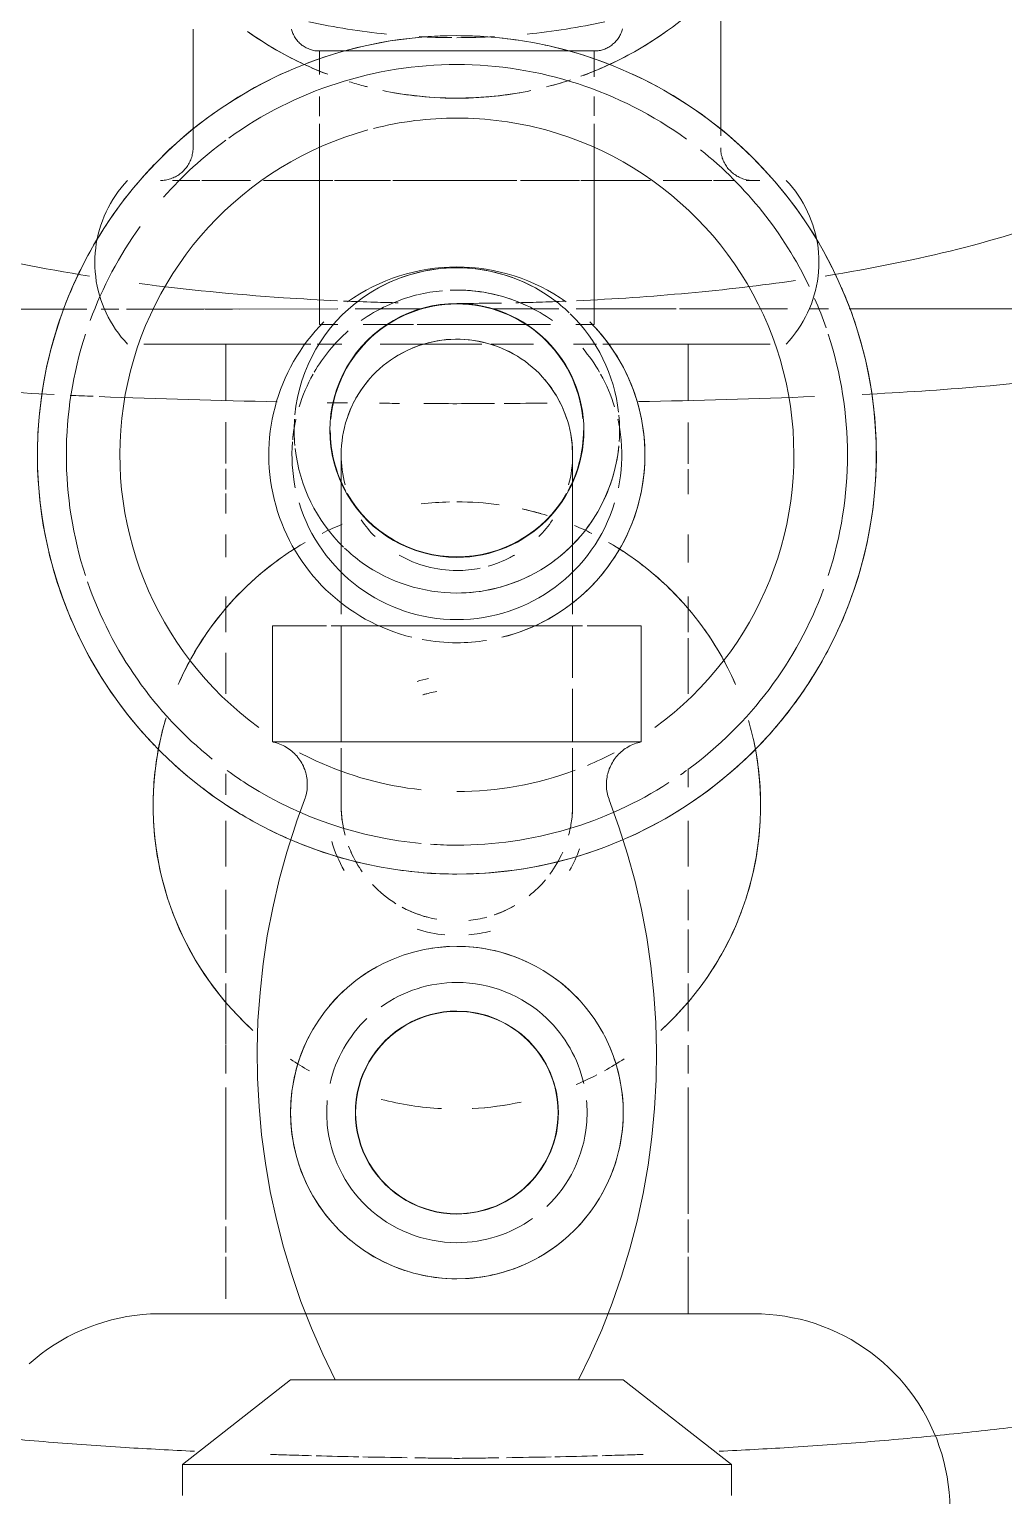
# Model space of a CAD drawing. Header units: millimetres. Extents: x -4000 to 187956, y -58990 to 162485.
# Drawn here: x 2743.2 to 2810.6, y 73999.6 to 74101 of the extents above; entities that cross this region are included whole.
import ezdxf

# ---------------------------------------------------------------- set-up
doc = ezdxf.new("R2010")
doc.units = ezdxf.units.MM
doc.layers.add('P-SANR-FIXT', color=6, linetype='Continuous', lineweight=9)

# ---------------------------------------------------------------- blocks, each defined once
blk = doc.blocks.new('C307 - C307-V884-FFS - TANG 1')
at = {"layer": 'P-SANR-FIXT', "color": 250}
for p, q in [((-18.98, -1), (-18.98, -3.15)), ((18.98, -3.15), (18.98, -1)), ((-18.98, -3.15), (-11.5, -9)), ((-18.98, -3.15), (0, -3.15)), ((0, -3.15), (18.98, -3.15)), ((11.5, -9), (18.98, -3.15)), ((-11.5, -9), (0, -9)), ((0, -9), (11.5, -9)), ((-9.5, -99.14), (-9.5, -100.94)), ((9.5, -100.94), (9.5, -99.31)), ((-2.09, -100.94), (-9.5, -100.94)), ((9.5, -100.94), (6.82, -100.94))]:
    blk.add_line(p, q, dxfattribs=at)
at = {"layer": 'P-SANR-FIXT', "color": 252}
for p, q in [((-18.98, -3.15), (-17.53, -3.15)), ((-15.78, -3.15), (-13.42, -3.15)), ((13.42, -3.15), (18.98, -3.15)), ((-9.96, -9), (-8.13, -9)), ((-7.28, -9), (-5.96, -9)), ((-5.52, -9), (-2.95, -9)), ((-2.19, -9), (0, -9)), ((0, -9), (2.19, -9)), ((2.95, -9), (5.52, -9)), ((5.96, -9), (7.28, -9)), ((8.13, -9), (9.96, -9)), ((-10.53, -49.13), (-11.2, -47.27)), ((11.06, -47.69), (10.53, -49.13)), ((10.46, -49.35), (10.43, -49.47)), ((8, -50.96), (8, -50.6)), ((-12.74, -53.14), (-12.74, -61.17)), ((-12.74, -53.14), (0, -53.14)), ((0, -53.14), (12.74, -53.14)), ((12.74, -61.17), (12.74, -53.14)), ((-12.74, -61.17), (-9.01, -61.17)), ((-8.68, -61.17), (0, -61.17)), ((0, -61.17), (8.68, -61.17)), ((9.01, -61.17), (12.74, -61.17)), ((-8, -61.99), (-8, -63.52)), ((8, -63.52), (8, -61.99)), ((-9.5, -82.01), (-9.5, -95.91)), ((-8.23, -82.01), (-9.5, -82.01)), ((9.5, -82.01), (8.23, -82.01)), ((9.5, -95.91), (9.5, -82.01)), ((-42.56, -83.09), (-27.13, -83.09)), ((25.59, -83.09), (42.56, -83.09)), ((-9.5, -96.45), (-9.5, -97.78)), ((9.5, -97.78), (9.5, -96.44)), ((-2.09, -100.94), (-8.23, -100.94)), ((0, -100.94), (-2.09, -100.94)), ((6.82, -100.94), (0, -100.94)), ((8.23, -100.94), (6.82, -100.94))]:
    blk.add_line(p, q, dxfattribs=at)
at = {"layer": 'P-SANR-FIXT', "color": 253}
for p, q in [((-13.42, -3.15), (-4.7, -3.15)), ((-3.7, -3.15), (0, -3.15)), ((0, -3.15), (13.42, -3.15)), ((-7.97, -9), (-6.26, -9)), ((-7.28, -9), (-5.96, -9)), ((-5.75, -9), (-2.98, -9)), ((-5.52, -9), (-2.95, -9)), ((-2.2, -9), (0, -9)), ((-2.19, -9), (0, -9)), ((0, -9), (2.19, -9)), ((0, -9), (2.2, -9)), ((2.95, -9), (5.52, -9)), ((2.98, -9), (5.75, -9)), ((5.96, -9), (7.28, -9)), ((6.26, -9), (7.97, -9)), ((-15.98, -13.58), (-15.98, -17.53)), ((-13.15, -13.58), (-15.98, -13.58)), ((-9.53, -13.58), (-11.3, -13.58)), ((11.3, -13.58), (9.73, -13.58)), ((15.98, -13.58), (13.15, -13.58)), ((20.65, -13.58), (20.5, -13.58)), ((15.98, -17.53), (15.98, -14.62)), ((-15.98, -17.83), (-15.98, -20.1)), ((15.98, -19.62), (15.98, -17.83)), ((15.98, -29.24), (15.98, -20.1)), ((-15.98, -20.5), (-15.98, -29.24)), ((-15.98, -30.2), (-15.98, -32.17)), ((15.98, -32.17), (15.98, -30.2)), ((15.98, -36.42), (15.98, -32.2)), ((-15.98, -33.13), (-15.98, -36.42)), ((11.16, -47.39), (11.06, -47.69)), ((-8, -48.75), (-8, -48.82)), ((8, -48.82), (8, -48.75)), ((10.43, -49.47), (10.4, -49.59)), ((8, -52.72), (8, -52.24)), ((-9.01, -53.14), (0, -53.14)), ((-8, -53.14), (-8, -56.81)), ((8, -61.17), (8, -53.14)), ((-8, -57.58), (-8, -61.17)), ((-8.68, -61.17), (0, -61.17)), ((0, -61.17), (2.49, -61.17)), ((2.55, -61.17), (8.68, -61.17)), ((-8, -63.52), (-8, -66.89)), ((8, -66.89), (8, -63.52)), ((-8, -67.36), (-8, -66.89)), ((0, -82.01), (-6.47, -82.01)), ((2.75, -82.01), (0, -82.01)), ((6.47, -82.01), (3, -82.01)), ((-90.1, -83.09), (-27.16, -83.09)), ((-25.68, -83.09), (-24.39, -83.09)), ((-22.82, -83.09), (-15.49, -83.09)), ((-15.17, -83.09), (-8.26, -83.09)), ((8.26, -83.09), (22.8, -83.09)), ((23.37, -83.09), (24.57, -83.09)), ((25.6, -83.09), (90.1, -83.09)), ((18.24, -102.44), (18.24, -94.25)), ((-18.24, -95.07), (-18.24, -105.73)), ((0, -100.94), (-2.09, -100.94)), ((6.82, -100.94), (0, -100.94))]:
    blk.add_line(p, q, dxfattribs=at)
at = {"layer": 'P-SANR-FIXT', "color": 254}
for p, q in [((-32.96, -5.42), (-33.17, -4.92)), ((-23.73, -13.2), (-24.26, -13.06)), ((-15.9, -13.58), (-15.98, -13.58)), ((-13.28, -13.58), (-15.67, -13.58)), ((-9.53, -13.58), (-11.3, -13.58)), ((-9.66, -13.58), (-8.93, -13.58)), ((-8.73, -13.58), (-9.47, -13.58)), ((-8.93, -13.58), (-8.19, -13.58)), ((-7.22, -13.58), (-7.98, -13.58)), ((-6.45, -13.58), (-7.22, -13.58)), ((-6.66, -13.58), (-5.88, -13.58)), ((-5.67, -13.58), (-6.45, -13.58)), ((-3.22, -13.58), (-5.9, -13.58)), ((-5.88, -13.58), (-5.09, -13.58)), ((-4.87, -13.58), (-5.67, -13.58)), ((-5.09, -13.58), (-4.29, -13.58)), ((-4.07, -13.58), (-4.87, -13.58)), ((-3.22, -13.58), (-4.63, -13.58)), ((-3.27, -13.58), (-4.07, -13.58)), ((-2.67, -13.58), (-1.86, -13.58)), ((-1.64, -13.58), (-2.45, -13.58)), ((-1.09, -13.58), (-2.43, -13.58)), ((-1.09, -13.58), (-2.43, -13.58)), ((-0.82, -13.58), (-1.64, -13.58)), ((0, -13.58), (-0.82, -13.58)), ((0.22, -13.58), (0, -13.58)), ((0, -13.58), (0.82, -13.58)), ((1.4, -13.58), (0, -13.58)), ((1.4, -13.58), (0, -13.58)), ((1.04, -13.58), (0.22, -13.58)), ((0.82, -13.58), (1.64, -13.58)), ((1.86, -13.58), (1.04, -13.58)), ((3.48, -13.58), (2.67, -13.58)), ((4.29, -13.58), (3.48, -13.58)), ((5.88, -13.58), (5.09, -13.58)), ((6.66, -13.58), (5.88, -13.58)), ((7.43, -13.58), (6.66, -13.58)), ((8.19, -13.58), (7.43, -13.58)), ((7.98, -13.58), (8.73, -13.58)), ((8.93, -13.58), (8.19, -13.58)), ((8.73, -13.58), (9.47, -13.58)), ((9.66, -13.58), (8.93, -13.58)), ((11.3, -13.58), (9.73, -13.58)), ((15.98, -13.58), (13.28, -13.58)), ((21.19, -13.57), (20.65, -13.58)), ((22.81, -13.39), (22.28, -13.47)), ((-15.98, -37.17), (-15.98, -40.17)), ((15.98, -39.83), (15.98, -37.17)), ((15.98, -42.91), (15.98, -40.17)), ((-15.98, -40.8), (-15.98, -42.91)), ((-15.98, -44.52), (-15.98, -47.69)), ((15.98, -47.69), (15.98, -44.52)), ((-8, -48.82), (-8, -48.93)), ((-8, -48.93), (-8, -49.07)), ((-8, -49.07), (-8, -49.24)), ((-8, -49.24), (-8, -49.45)), ((-8, -49.45), (-8, -49.69)), ((8, -49.45), (8, -49.24)), ((8, -49.69), (8, -49.45)), ((15.98, -50.93), (15.98, -49.49)), ((-15.98, -50.01), (-15.98, -51.28)), ((-8, -50.6), (-8, -50.96)), ((8, -52.24), (8, -51.79)), ((0, -53.14), (9.01, -53.14)), ((-15.98, -56.46), (-15.98, -60.33)), ((15.98, -59.31), (15.98, -56.46)), ((-15.98, -60.74), (-15.98, -63.2)), ((15.98, -63.2), (15.98, -60.74)), ((-15.98, -65.55), (-15.98, -67.5)), ((15.98, -67.5), (15.98, -65.93)), ((8, -66.89), (8, -67.63)), ((-8, -68.07), (-8, -67.36)), ((8, -67.63), (8, -68.32)), ((-8, -68.73), (-8, -68.07)), ((-8, -69.35), (-8, -68.73)), ((8, -68.32), (8, -68.97)), ((8, -68.97), (8, -69.57)), ((15.98, -70.32), (15.98, -68.95)), ((-8, -69.93), (-8, -69.35)), ((-8, -70.45), (-8, -69.93)), ((8, -69.57), (8, -70.12)), ((-15.98, -70.28), (-15.98, -72.01)), ((-8, -70.93), (-8, -70.45)), ((-8, -71.36), (-8, -70.93)), ((8, -70.63), (8, -71.09)), ((15.98, -72.04), (15.98, -70.61)), ((8, -71.09), (8, -71.51)), ((8, -71.51), (8, -71.87)), ((8, -71.87), (8, -72.18)), ((-15.98, -72.39), (-15.98, -75.24)), ((-8, -72.77), (-8, -72.59)), ((-8, -72.9), (-8, -72.77)), ((-8, -73.17), (-8, -73)), ((8, -72.18), (8, -72.45)), ((8, -72.45), (8, -72.66)), ((15.98, -75.27), (15.98, -72.41)), ((-7.98, -73.49), (-8, -73.17)), ((-7.96, -73.81), (-7.98, -73.49)), ((-7.92, -74.13), (-7.96, -73.81)), ((7.94, -73.96), (7.9, -74.27)), ((7.97, -73.64), (7.94, -73.96)), ((-7.87, -74.44), (-7.92, -74.13)), ((-7.8, -74.76), (-7.87, -74.44)), ((-7.73, -75.07), (-7.8, -74.76)), ((7.77, -74.9), (7.69, -75.21)), ((7.84, -74.59), (7.77, -74.9)), ((7.9, -74.27), (7.84, -74.59)), ((-7.64, -75.38), (-7.73, -75.07)), ((-15.98, -76.78), (-15.98, -80.66)), ((-7.01, -76.85), (-7.16, -76.56)), ((7.24, -76.41), (7.1, -76.69)), ((15.98, -80.66), (15.98, -76.78)), ((-6.68, -77.39), (-6.86, -77.12)), ((-6.5, -77.66), (-6.68, -77.39)), ((-6.31, -77.91), (-6.5, -77.66)), ((-6.11, -78.16), (-6.31, -77.91)), ((6.22, -78.03), (6.01, -78.28)), ((6.42, -77.78), (6.22, -78.03)), ((-5.68, -78.64), (-5.9, -78.4)), ((-5.45, -78.86), (-5.68, -78.64)), ((-5.21, -79.07), (-5.45, -78.86)), ((-4.96, -79.27), (-5.21, -79.07)), ((5.34, -78.96), (5.1, -79.17)), ((5.57, -78.74), (5.34, -78.96)), ((5.8, -78.51), (5.57, -78.74)), ((6.01, -78.28), (5.8, -78.51)), ((-4.71, -79.47), (-4.96, -79.27)), ((-4.45, -79.65), (-4.71, -79.47)), ((-4.18, -79.82), (-4.45, -79.65)), ((-3.62, -80.14), (-3.9, -79.99)), ((-3.33, -80.27), (-3.62, -80.14)), ((3.77, -80.06), (3.49, -80.2)), ((4.59, -79.55), (4.32, -79.73)), ((5.1, -79.17), (4.85, -79.36)), ((-23.21, -81.17), (-23, -80.92)), ((-18.63, -80.66), (-21.65, -80.66)), ((-10.14, -80.66), (-21.65, -80.66)), ((-16.73, -80.66), (-18.42, -80.66)), ((-15.98, -80.66), (-11.3, -80.66)), ((-11.08, -80.66), (-10.09, -80.66)), ((-3.04, -80.4), (-3.33, -80.27)), ((-2.74, -80.52), (-3.04, -80.4)), ((-2.43, -80.62), (-2.74, -80.52)), ((-2.13, -80.71), (-2.43, -80.62)), ((-1.82, -80.79), (-2.13, -80.71)), ((3.49, -80.2), (3.19, -80.33)), ((10.09, -80.66), (11.07, -80.66)), ((21.65, -80.66), (10.14, -80.66)), ((11.3, -80.66), (15.98, -80.66)), ((18.42, -80.66), (16.73, -80.66)), ((21.65, -80.66), (18.62, -80.66)), ((22.77, -80.66), (22.99, -80.9)), ((22.99, -80.9), (23.2, -81.15)), ((-23.95, -82.25), (-23.78, -81.97)), ((0, -82.01), (-6.47, -82.01)), ((2.75, -82.01), (0, -82.01)), ((6.47, -82.01), (3, -82.01)), ((23.77, -81.95), (23.94, -82.24)), ((-25.69, -83.09), (-24.41, -83.09)), ((-24.51, -83.44), (-24.39, -83.13)), ((-24.25, -82.83), (-24.11, -82.54)), ((-24.11, -82.54), (-23.95, -82.25)), ((-22.85, -83.09), (-15.4, -83.09)), ((-15.08, -83.09), (-8.24, -83.09)), ((-6.81, -83.09), (-4.25, -83.09)), ((4.25, -83.09), (6.81, -83.09)), ((8.24, -83.09), (15.06, -83.09)), ((15.51, -83.09), (17.4, -83.09)), ((17.5, -83.09), (22.83, -83.09)), ((23.39, -83.09), (24.59, -83.09)), ((-24.71, -84.06), (-24.62, -83.75)), ((-24.62, -83.75), (-24.51, -83.44)), ((-24.97, -85.35), (-24.93, -85.02)), ((24.93, -85), (24.97, -85.33)), ((-25.03, -86.33), (-25.03, -86)), ((-25.03, -86.66), (-25.03, -86.33)), ((-25.01, -86.98), (-25.03, -86.66)), ((-20.01, -91.98), (-20.95, -91.98)), ((-20.01, -91.98), (-20.95, -91.98)), ((-20.48, -91.98), (-20.5, -91.98)), ((-20.39, -91.98), (-20.48, -91.98)), ((-20.3, -91.99), (-20.39, -91.98)), ((-20.21, -92), (-20.3, -91.99)), ((-17.75, -91.98), (-19.17, -91.98)), ((-14.26, -91.98), (-17.63, -91.98)), ((-14.26, -91.98), (-17.63, -91.98)), ((-8.58, -91.98), (-13.38, -91.98)), ((-8.58, -91.98), (-13.38, -91.98)), ((-4.41, -91.98), (-8.47, -91.98)), ((0, -91.98), (-4.14, -91.98)), ((4.42, -91.98), (0, -91.98)), ((8.47, -91.98), (4.6, -91.98)), ((13.38, -91.98), (8.58, -91.98)), ((13.38, -91.98), (8.58, -91.98)), ((17.63, -91.98), (14.26, -91.98)), ((17.63, -91.98), (14.26, -91.98)), ((19.65, -91.98), (17.76, -91.98)), ((19.65, -91.98), (18.42, -91.98)), ((19.38, -92.28), (19.3, -92.33)), ((19.46, -92.24), (19.38, -92.28)), ((19.54, -92.2), (19.46, -92.24)), ((18.51, -93.18), (18.47, -93.26)), ((18.55, -93.1), (18.51, -93.18)), ((18.7, -92.87), (18.65, -92.95)), ((18.76, -92.8), (18.7, -92.87)), ((18.94, -92.6), (18.88, -92.67)), ((19.01, -92.54), (18.94, -92.6)), ((19.08, -92.48), (19.01, -92.54)), ((19.15, -92.43), (19.08, -92.48)), ((19.23, -92.38), (19.15, -92.43)), ((19.3, -92.33), (19.23, -92.38)), ((-0.1, -100.94), (0, -100.94)), ((4.72, -100.94), (5.05, -100.94)), ((5.05, -100.94), (5.36, -100.94)), ((5.36, -100.94), (5.67, -100.94)), ((5.76, -100.94), (5.45, -100.94)), ((6.05, -100.94), (5.76, -100.94)), ((6.34, -100.94), (6.05, -100.94))]:
    blk.add_line(p, q, dxfattribs=at)
at = {"layer": 'P-SANR-FIXT', "color": 90}
for p, q in [((-7.98, -13.58), (-8.73, -13.58)), ((-2.45, -13.58), (-3.27, -13.58)), ((2.67, -13.58), (1.86, -13.58)), ((5.09, -13.58), (4.29, -13.58)), ((8, -49.24), (8, -49.07)), ((8, -70.12), (8, -70.63)), ((8, -73), (7.99, -73.32)), ((8, -72.66), (8, -72.82)), ((8, -72.82), (8, -72.93)), ((8, -72.93), (8, -72.99)), ((8, -72.99), (8, -73)), ((7.99, -73.32), (7.97, -73.64)), ((-7.54, -75.68), (-7.64, -75.38)), ((7.69, -75.21), (7.59, -75.52)), ((-6.86, -77.12), (-7.01, -76.85)), ((-5.9, -78.4), (-6.11, -78.16)), ((-3.9, -79.99), (-4.18, -79.82)), ((4.05, -79.9), (3.77, -80.06)), ((4.32, -79.73), (4.05, -79.9)), ((4.85, -79.36), (4.59, -79.55)), ((-15.98, -80.66), (-15.9, -80.66)), ((-15.67, -80.66), (-14.76, -80.66)), ((-13.73, -80.66), (-15.29, -80.66)), ((-13.28, -80.66), (-11.3, -80.66)), ((-11.52, -80.66), (-12.58, -80.66)), ((-10.14, -80.66), (-11.27, -80.66)), ((-11.08, -80.66), (-10.09, -80.66)), ((-8.07, -80.66), (-9.66, -80.66)), ((-9.65, -80.66), (-8.16, -80.66)), ((-5.3, -80.66), (-3.12, -80.66)), ((-5.3, -80.66), (-2.47, -80.66)), ((-3.01, -80.66), (-5.15, -80.66)), ((-2.38, -80.66), (-5.15, -80.66)), ((-1.73, -80.66), (-0.01, -80.66)), ((-1.73, -80.66), (-0.01, -80.66)), ((-0.01, -80.66), (-1.67, -80.66)), ((-0.01, -80.66), (-1.67, -80.66)), ((0, -80.66), (2.55, -80.66)), ((0, -80.66), (5.3, -80.66)), ((2.46, -80.66), (0, -80.66)), ((5.15, -80.66), (0, -80.66)), ((5.15, -80.66), (3.01, -80.66)), ((3.12, -80.66), (5.3, -80.66)), ((9.66, -80.66), (7.96, -80.66)), ((8.06, -80.66), (9.65, -80.66)), ((10.09, -80.66), (11.07, -80.66)), ((11.26, -80.66), (10.14, -80.66)), ((11.3, -80.66), (13.28, -80.66)), ((12.58, -80.66), (11.52, -80.66)), ((16.73, -80.66), (13.73, -80.66)), ((14.76, -80.66), (15.98, -80.66)), ((-24.39, -83.13), (-24.25, -82.83)), ((-7.04, -83.09), (-4.26, -83.09)), ((-4.26, -83.09), (-2.44, -83.09)), ((-4.25, -83.09), (-2.44, -83.09)), ((2.43, -83.09), (4.26, -83.09)), ((2.43, -83.09), (4.25, -83.09)), ((4.26, -83.09), (7.04, -83.09)), ((24.25, -82.82), (24.38, -83.12)), ((24.38, -83.12), (24.5, -83.42)), ((-24.8, -84.38), (-24.71, -84.06)), ((24.5, -83.42), (24.61, -83.73)), ((24.61, -83.73), (24.71, -84.04)), ((24.71, -84.04), (24.79, -84.36)), ((-24.93, -85.02), (-24.87, -84.7)), ((-24.87, -84.7), (-24.8, -84.38)), ((24.79, -84.36), (24.87, -84.68)), ((24.87, -84.68), (24.93, -85)), ((-7.04, -91.98), (-8.47, -91.98)), ((-4.41, -91.98), (-6.05, -91.98)), ((0, -91.98), (-4.14, -91.98)), ((4.42, -91.98), (0, -91.98)), ((6.05, -91.98), (4.6, -91.98)), ((8.47, -91.98), (7.04, -91.98)), ((18.6, -93.02), (18.55, -93.1)), ((18.65, -92.95), (18.6, -93.02)), ((18.82, -92.73), (18.76, -92.8)), ((18.88, -92.67), (18.82, -92.73)), ((5.67, -100.94), (5.97, -100.94)), ((5.97, -100.94), (6.26, -100.94))]:
    blk.add_line(p, q, dxfattribs=at)
at = {"layer": 'P-SANR-FIXT', "color": 254, "flags": 128}
for points in [[(-34.03, -1.23), (-34.07, -0.69), (-34.09, -0.15), (-34.09, 0)], [(-9.47, -13.58), (-10.19, -13.58), (-10.89, -13.58), (-11.58, -13.58), (-12.24, -13.58), (-12.89, -13.58)], [(-8.19, -13.58), (-7.43, -13.58), (-6.66, -13.58)], [(-4.29, -13.58), (-3.48, -13.58), (-2.67, -13.58)], [(-1.86, -13.58), (-1.04, -13.58), (-0.22, -13.58), (0, -13.58)], [(1.64, -13.58), (2.45, -13.58), (3.27, -13.58), (4.07, -13.58), (4.87, -13.58), (5.67, -13.58), (6.45, -13.58), (7.22, -13.58), (7.98, -13.58)], [(13.06, -13.58), (12.42, -13.58), (11.76, -13.58), (11.08, -13.58), (10.38, -13.58), (9.66, -13.58)], [(8, -49.07), (8, -48.93), (8, -48.82)], [(-8, -72.59), (-8, -72.36), (-8, -72.08), (-8, -71.74), (-8, -71.36)], [(-8, -73), (-8, -72.97), (-8, -72.9)], [(-7.16, -76.56), (-7.3, -76.27), (-7.42, -75.98), (-7.54, -75.68)], [(7.59, -75.52), (7.49, -75.82), (7.37, -76.12), (7.24, -76.41)], [(7.1, -76.69), (6.94, -76.98), (6.78, -77.25)], [(6.78, -77.25), (6.6, -77.52), (6.42, -77.78)], [(-23, -80.92), (-22.78, -80.67), (-22.77, -80.66)], [(3.19, -80.33), (2.9, -80.46), (2.6, -80.57), (2.29, -80.66), (1.99, -80.75), (1.67, -80.82), (1.36, -80.88), (1.04, -80.93), (0.73, -80.97), (0.41, -80.99), (0.09, -81), (-0.23, -81), (-0.55, -80.98), (-0.87, -80.95), (-1.19, -80.91), (-1.5, -80.86), (-1.82, -80.79)], [(-23.78, -81.97), (-23.6, -81.69), (-23.41, -81.43), (-23.21, -81.17)], [(23.2, -81.15), (23.4, -81.41), (23.59, -81.68), (23.77, -81.95)], [(23.94, -82.24), (24.1, -82.52), (24.25, -82.82)], [(-25.03, -86), (-25.01, -85.67), (-24.97, -85.35)], [(24.97, -85.33), (25.01, -85.66), (25.03, -85.98), (25.03, -86.31), (25.03, -86.64), (25.01, -86.97)], [(-20.03, -92.03), (-20.12, -92.01), (-20.21, -92)], [(-19.85, -92.08), (-19.94, -92.05), (-20.03, -92.03)], [(-19.44, -92.25), (-19.52, -92.21), (-19.6, -92.17), (-19.68, -92.14), (-19.77, -92.1), (-19.85, -92.08)], [(-18.93, -92.62), (-18.99, -92.56), (-19.06, -92.5), (-19.13, -92.44), (-19.21, -92.39), (-19.28, -92.34), (-19.36, -92.29), (-19.44, -92.25)], [(20.14, -92.01), (20.05, -92.03), (19.97, -92.05), (19.88, -92.07), (19.79, -92.1), (19.71, -92.13), (19.62, -92.16), (19.54, -92.2)], [(20.5, -91.98), (20.41, -91.98), (20.32, -91.99), (20.23, -92), (20.14, -92.01)], [(-18.74, -92.82), (-18.8, -92.75), (-18.86, -92.69), (-18.93, -92.62)], [(-18.64, -92.97), (-18.69, -92.89), (-18.74, -92.82)], [(-18.54, -93.12), (-18.59, -93.04), (-18.64, -92.97)], [(-18.28, -93.8), (-18.3, -93.71), (-18.33, -93.62), (-18.35, -93.53), (-18.38, -93.45), (-18.42, -93.36), (-18.46, -93.28), (-18.5, -93.2), (-18.54, -93.12)], [(18.47, -93.26), (18.43, -93.34), (18.39, -93.42), (18.36, -93.51)], [(0, -100.94), (0.38, -100.94), (0.76, -100.94), (1.14, -100.94), (1.51, -100.94), (1.89, -100.94), (2.26, -100.94)], [(2.26, -100.94), (2.63, -100.94), (2.99, -100.94), (3.35, -100.94), (3.7, -100.94), (4.05, -100.94), (4.39, -100.94), (4.72, -100.94)], [(5.45, -100.94), (5.13, -100.94), (4.81, -100.94)]]:
    blk.add_lwpolyline(points, dxfattribs=at)
at = {"layer": 'P-SANR-FIXT', "color": 253, "flags": 128}
for points in [[(-33.17, -4.92), (-33.35, -4.41), (-33.52, -3.9), (-33.66, -3.37), (-33.79, -2.84), (-33.89, -2.31), (-33.97, -1.77), (-34.03, -1.23)], [(-24.26, -13.06), (-24.78, -12.9), (-25.29, -12.71), (-25.79, -12.51), (-26.29, -12.29), (-26.78, -12.05), (-27.25, -11.79), (-27.72, -11.51), (-28.17, -11.21), (-28.62, -10.9), (-29.05, -10.56), (-29.46, -10.21), (-29.86, -9.85), (-30.25, -9.46), (-30.62, -9.07), (-30.97, -8.66), (-31.31, -8.23), (-31.63, -7.79), (-31.94, -7.34), (-32.22, -6.88), (-32.49, -6.4), (-32.73, -5.92), (-32.96, -5.42)], [(29.57, -10.12), (29.16, -10.47), (28.73, -10.81), (28.3, -11.13), (27.84, -11.43), (27.38, -11.72), (26.91, -11.98), (26.42, -12.23), (25.93, -12.45), (25.43, -12.66), (24.92, -12.85), (24.4, -13.01), (23.88, -13.16), (23.35, -13.28), (22.81, -13.39)], [(-20.5, -13.58), (-21.05, -13.57), (-21.59, -13.54), (-22.13, -13.49), (-22.67, -13.41), (-23.2, -13.31), (-23.73, -13.2)], [(-20.5, -13.58), (-20.49, -13.58), (-20.44, -13.58), (-20.36, -13.58), (-20.24, -13.58), (-20.1, -13.58), (-19.92, -13.58), (-19.71, -13.58), (-19.46, -13.58), (-19.19, -13.58), (-18.89, -13.58), (-18.55, -13.58), (-18.19, -13.58), (-17.79, -13.58), (-17.37, -13.58), (-16.92, -13.58), (-16.45, -13.58), (-15.94, -13.58), (-15.41, -13.58), (-14.86, -13.58), (-14.29, -13.58), (-13.69, -13.58), (-13.06, -13.58), (-12.42, -13.58), (-11.76, -13.58), (-11.08, -13.58), (-10.38, -13.58), (-9.66, -13.58)], [(-12.89, -13.58), (-13.52, -13.58), (-14.13, -13.58), (-14.71, -13.58), (-15.27, -13.58), (-15.8, -13.58), (-16.31, -13.58), (-16.8, -13.58), (-17.25, -13.58), (-17.68, -13.58), (-18.08, -13.58), (-18.46, -13.58), (-18.8, -13.58), (-19.11, -13.58), (-19.39, -13.58), (-19.64, -13.58), (-19.86, -13.58), (-20.05, -13.58), (-20.21, -13.58), (-20.33, -13.58), (-20.42, -13.58), (-20.48, -13.58), (-20.5, -13.58)], [(9.47, -13.58), (10.19, -13.58), (10.89, -13.58), (11.58, -13.58), (12.24, -13.58), (12.89, -13.58), (13.52, -13.58), (14.13, -13.58), (14.71, -13.58), (15.27, -13.58), (15.8, -13.58), (16.31, -13.58), (16.8, -13.58), (17.25, -13.58), (17.68, -13.58), (18.08, -13.58), (18.46, -13.58), (18.8, -13.58), (19.11, -13.58), (19.39, -13.58), (19.64, -13.58), (19.86, -13.58), (20.05, -13.58), (20.21, -13.58), (20.33, -13.58), (20.42, -13.58), (20.48, -13.58), (20.5, -13.58)], [(20.5, -13.58), (20.49, -13.58), (20.44, -13.58), (20.36, -13.58), (20.24, -13.58), (20.1, -13.58), (19.92, -13.58), (19.71, -13.58), (19.46, -13.58), (19.19, -13.58), (18.89, -13.58), (18.55, -13.58), (18.19, -13.58), (17.79, -13.58), (17.37, -13.58), (16.92, -13.58), (16.45, -13.58), (15.94, -13.58), (15.41, -13.58), (14.86, -13.58), (14.29, -13.58), (13.69, -13.58), (13.06, -13.58)], [(22.28, -13.47), (21.74, -13.53), (21.19, -13.57)], [(-10.37, -49.75), (-10.39, -49.64), (-10.41, -49.52), (-10.44, -49.4)], [(-8, -49.69), (-8, -49.96), (-8, -50.26), (-8, -50.6)], [(8, -50.6), (8, -50.26), (8, -49.96), (8, -49.69)], [(-10.36, -50.59), (-10.35, -50.47), (-10.34, -50.35), (-10.34, -50.23)], [(10.34, -50.3), (10.34, -50.42), (10.36, -50.54)], [(-8, -50.96), (-8, -51.36), (-8, -51.78), (-8, -52.24), (-8, -52.72), (-8, -52.72)], [(8, -51.79), (8, -51.36), (8, -50.96)], [(-22.77, -91.98), (-22.99, -91.74), (-23.2, -91.49), (-23.4, -91.23), (-23.59, -90.96), (-23.77, -90.69), (-23.94, -90.41), (-24.1, -90.12), (-24.25, -89.82), (-24.38, -89.52), (-24.5, -89.22), (-24.61, -88.91), (-24.71, -88.6), (-24.79, -88.28), (-24.87, -87.96), (-24.93, -87.64), (-24.97, -87.31), (-25.01, -86.98)], [(25.01, -86.97), (24.97, -87.3), (24.93, -87.62), (24.87, -87.94), (24.8, -88.26), (24.71, -88.58), (24.62, -88.89), (24.51, -89.2), (24.39, -89.51), (24.25, -89.81), (24.11, -90.1), (23.95, -90.39), (23.78, -90.67), (23.6, -90.95), (23.41, -91.22), (23.21, -91.48), (23, -91.73), (22.78, -91.97), (22.77, -91.98)], [(-18.24, -94.25), (-18.24, -94.15), (-18.25, -94.06), (-18.26, -93.97), (-18.27, -93.88), (-18.28, -93.8)], [(18.36, -93.51), (18.33, -93.6), (18.31, -93.68), (18.29, -93.77), (18.27, -93.86), (18.26, -93.95), (18.25, -94.04), (18.24, -94.13), (18.24, -94.22), (18.24, -94.25)], [(-3.79, -100.94), (-3.44, -100.94), (-3.09, -100.94), (-2.72, -100.94), (-2.36, -100.94), (-1.99, -100.94), (-1.61, -100.94), (-1.24, -100.94), (-0.86, -100.94), (-0.48, -100.94), (-0.1, -100.94)], [(4.81, -100.94), (4.48, -100.94), (4.14, -100.94), (3.79, -100.94), (3.44, -100.94), (3.09, -100.94), (2.72, -100.94), (2.36, -100.94), (1.99, -100.94), (1.61, -100.94), (1.24, -100.94), (0.86, -100.94), (0.48, -100.94), (0.1, -100.94), (0, -100.94)], [(6.26, -100.94), (6.54, -100.94), (6.81, -100.94)]]:
    blk.add_lwpolyline(points, dxfattribs=at)
at = {"layer": 'P-SANR-FIXT', "color": 250, "flags": 128}
for points in [[(-11.2, -47.27), (-11.8, -45.38), (-12.32, -43.48), (-12.76, -41.55), (-13.13, -39.61), (-13.41, -37.65), (-13.62, -35.69), (-13.75, -33.71), (-13.8, -31.74), (-13.78, -29.76), (-13.67, -27.79), (-13.48, -25.82), (-13.22, -23.86), (-12.88, -21.91), (-12.46, -19.98), (-11.96, -18.07), (-11.38, -16.18), (-10.74, -14.31), (-10.01, -12.47), (-9.22, -10.66), (-8.41, -9)], [(8.41, -9), (9.27, -10.78), (10.06, -12.59), (10.78, -14.43), (11.42, -16.3), (11.99, -18.19), (12.48, -20.11), (12.9, -22.04), (13.24, -23.99), (13.5, -25.95), (13.68, -27.92), (13.78, -29.89), (13.8, -31.87), (13.75, -33.84), (13.61, -35.81), (13.4, -37.78), (13.11, -39.73), (12.73, -41.67), (12.29, -43.6), (11.76, -45.51), (11.16, -47.39)], [(0, -44), (-1.16, -44.02), (-2.32, -44.09), (-3.47, -44.21), (-4.62, -44.37), (-5.76, -44.58), (-6.89, -44.83), (-8.01, -45.13), (-9.12, -45.47), (-10.22, -45.86), (-11.29, -46.29), (-12.35, -46.76), (-13.39, -47.28), (-14.41, -47.83), (-15.4, -48.43)], [(0, -102), (1.16, -101.98), (2.32, -101.91), (3.47, -101.79), (4.62, -101.63), (5.76, -101.42), (6.89, -101.17), (8.01, -100.87), (9.12, -100.53), (10.22, -100.14), (11.29, -99.71), (12.35, -99.24), (13.39, -98.72), (14.41, -98.17), (15.4, -97.57), (16.37, -96.93), (17.32, -96.26), (18.23, -95.55), (19.12, -94.8), (19.98, -94.02), (20.8, -93.2), (21.59, -92.36), (22.35, -91.48), (23.07, -90.57), (23.76, -89.63), (24.4, -88.67), (25.01, -87.68), (25.58, -86.67), (26.1, -85.63), (26.59, -84.58), (27.03, -83.51), (27.43, -82.42), (27.78, -81.31), (28.09, -80.2), (28.36, -79.07), (28.58, -77.93), (28.75, -76.78), (28.88, -75.63), (28.96, -74.47), (29, -73.31), (28.99, -72.15), (28.93, -70.99), (28.83, -69.84), (28.68, -68.69), (28.48, -67.55), (28.24, -66.41), (27.96, -65.29), (27.62, -64.18), (27.25, -63.08), (26.83, -62), (26.37, -60.93), (25.87, -59.89), (25.32, -58.86), (24.74, -57.86), (24.11, -56.88), (23.45, -55.93), (22.75, -55.01), (22.01, -54.11), (21.23, -53.25), (20.43, -52.42), (19.59, -51.62), (18.72, -50.85), (17.82, -50.12), (16.89, -49.42), (15.93, -48.77), (14.95, -48.15), (13.94, -47.57), (12.92, -47.04), (11.87, -46.54), (10.8, -46.09), (9.71, -45.68), (8.61, -45.31), (7.5, -44.99), (6.37, -44.71), (5.24, -44.48), (4.09, -44.29), (2.94, -44.15), (1.79, -44.05), (0.63, -44.01), (0, -44)], [(-15.4, -48.43), (-16.37, -49.07), (-17.32, -49.74), (-18.23, -50.45), (-19.12, -51.2), (-19.98, -51.98), (-20.8, -52.8), (-21.59, -53.64), (-22.35, -54.52), (-23.07, -55.43), (-23.76, -56.37), (-24.4, -57.33), (-25.01, -58.32), (-25.58, -59.33), (-26.1, -60.37), (-26.59, -61.42), (-27.03, -62.49), (-27.43, -63.58), (-27.78, -64.69), (-28.09, -65.8), (-28.36, -66.93), (-28.58, -68.07), (-28.75, -69.22), (-28.88, -70.37), (-28.96, -71.53), (-29, -72.69), (-28.99, -73.85), (-28.93, -75.01), (-28.83, -76.16), (-28.68, -77.31), (-28.48, -78.45), (-28.24, -79.59), (-27.96, -80.71), (-27.62, -81.82), (-27.25, -82.92), (-26.83, -84), (-26.37, -85.07), (-25.87, -86.11), (-25.32, -87.14), (-24.74, -88.14), (-24.11, -89.12), (-23.45, -90.07), (-22.75, -90.99), (-22.01, -91.89), (-21.23, -92.75), (-20.43, -93.58), (-19.59, -94.38), (-18.72, -95.15), (-17.82, -95.88), (-16.89, -96.58), (-15.93, -97.23), (-14.95, -97.85), (-13.94, -98.43), (-12.92, -98.96), (-11.87, -99.46), (-10.8, -99.91), (-9.71, -100.32), (-8.61, -100.69), (-7.5, -101.01), (-6.37, -101.29), (-5.24, -101.52), (-4.09, -101.71), (-2.94, -101.85), (-1.79, -101.95), (-0.63, -101.99), (0, -102)], [(-11.44, -102.46), (-11.42, -102.38), (-11.4, -102.31), (-11.37, -102.23), (-11.34, -102.16), (-11.31, -102.09), (-11.27, -102.01), (-11.24, -101.94), (-11.19, -101.87), (-11.15, -101.81), (-11.1, -101.74), (-11.06, -101.68), (-11, -101.62), (-10.95, -101.56), (-10.89, -101.5), (-10.83, -101.45), (-10.77, -101.4), (-10.71, -101.35), (-10.65, -101.3), (-10.58, -101.25), (-10.51, -101.21), (-10.44, -101.17), (-10.37, -101.14), (-10.3, -101.1), (-10.22, -101.07), (-10.15, -101.05), (-10.07, -101.02), (-10, -101), (-9.92, -100.98), (-9.84, -100.97), (-9.76, -100.95), (-9.68, -100.95), (-9.6, -100.94), (-9.52, -100.94), (-9.5, -100.94)], [(-9.5, -100.94), (-9.49, -100.94), (-9.47, -100.94), (-9.43, -100.94), (-9.38, -100.94), (-9.31, -100.94), (-9.23, -100.94), (-9.13, -100.94), (-9.02, -100.94), (-8.89, -100.94), (-8.75, -100.94), (-8.6, -100.94), (-8.43, -100.94), (-8.24, -100.94), (-8.05, -100.94), (-7.84, -100.94), (-7.62, -100.94), (-7.39, -100.94)], [(-4.05, -100.94), (-4.39, -100.94), (-4.72, -100.94), (-5.05, -100.94), (-5.36, -100.94), (-5.67, -100.94), (-5.97, -100.94), (-6.26, -100.94), (-6.54, -100.94), (-6.81, -100.94), (-7.07, -100.94), (-7.32, -100.94), (-7.56, -100.94), (-7.78, -100.94), (-7.99, -100.94), (-8.19, -100.94), (-8.38, -100.94), (-8.55, -100.94), (-8.71, -100.94), (-8.85, -100.94), (-8.98, -100.94), (-9.1, -100.94), (-9.2, -100.94), (-9.29, -100.94), (-9.36, -100.94), (-9.42, -100.94), (-9.46, -100.94), (-9.49, -100.94), (-9.5, -100.94)], [(9.5, -100.94), (9.49, -100.94), (9.47, -100.94), (9.43, -100.94), (9.38, -100.94), (9.31, -100.94), (9.23, -100.94), (9.13, -100.94), (9.02, -100.94), (8.89, -100.94), (8.75, -100.94), (8.6, -100.94), (8.43, -100.94), (8.24, -100.94), (8.05, -100.94), (7.84, -100.94), (7.62, -100.94), (7.39, -100.94), (7.14, -100.94), (6.89, -100.94)], [(7.32, -100.94), (7.56, -100.94), (7.78, -100.94), (7.99, -100.94), (8.19, -100.94), (8.38, -100.94), (8.55, -100.94), (8.71, -100.94), (8.85, -100.94), (8.98, -100.94), (9.1, -100.94), (9.2, -100.94), (9.29, -100.94), (9.36, -100.94), (9.42, -100.94), (9.46, -100.94), (9.49, -100.94), (9.5, -100.94)], [(9.5, -100.94), (9.58, -100.94), (9.66, -100.94), (9.74, -100.95), (9.82, -100.96), (9.9, -100.98), (9.98, -100.99), (10.05, -101.02), (10.13, -101.04), (10.2, -101.07), (10.28, -101.1), (10.35, -101.13), (10.42, -101.16), (10.49, -101.2), (10.56, -101.24), (10.63, -101.29), (10.69, -101.33), (10.76, -101.38), (10.82, -101.43), (10.88, -101.49), (10.93, -101.54), (10.99, -101.6), (11.04, -101.66), (11.09, -101.73), (11.14, -101.79), (11.18, -101.86), (11.22, -101.92), (11.26, -101.99), (11.3, -102.07), (11.33, -102.14), (11.36, -102.21), (11.39, -102.29), (11.42, -102.36), (11.44, -102.44)]]:
    blk.add_lwpolyline(points, dxfattribs=at)
at = {"layer": 'P-SANR-FIXT', "color": 252, "flags": 128}
for points in [[(-10.44, -49.4), (-10.48, -49.29), (-10.52, -49.17), (-10.53, -49.13)], [(10.4, -49.59), (10.38, -49.71), (10.36, -49.82), (10.35, -49.94), (10.34, -50.06), (10.34, -50.18), (10.34, -50.3)], [(10.53, -49.13), (10.49, -49.24), (10.46, -49.35)], [(-11.18, -52.29), (-11.1, -52.2), (-11.02, -52.11), (-10.95, -52.02), (-10.88, -51.92), (-10.81, -51.82), (-10.75, -51.72), (-10.69, -51.61), (-10.64, -51.51), (-10.59, -51.4), (-10.54, -51.29), (-10.5, -51.17), (-10.46, -51.06), (-10.43, -50.94), (-10.4, -50.83), (-10.38, -50.71), (-10.36, -50.59)], [(-10.34, -50.23), (-10.34, -50.11), (-10.34, -49.99), (-10.35, -49.87), (-10.37, -49.75)], [(10.36, -50.54), (10.37, -50.66), (10.39, -50.78), (10.42, -50.9), (10.45, -51.01), (10.48, -51.13), (10.52, -51.24), (10.57, -51.35)], [(10.57, -51.35), (10.61, -51.46), (10.67, -51.57), (10.72, -51.68), (10.79, -51.78), (10.85, -51.88), (10.92, -51.98), (10.99, -52.07)], [(-12.74, -53.14), (-12.62, -53.11), (-12.51, -53.08), (-12.39, -53.05), (-12.28, -53.01), (-12.17, -52.96), (-12.06, -52.91), (-11.95, -52.86), (-11.85, -52.8), (-11.74, -52.74), (-11.64, -52.68), (-11.54, -52.61), (-11.45, -52.53), (-11.36, -52.46), (-11.27, -52.37), (-11.18, -52.29)], [(10.99, -52.07), (11.07, -52.17), (11.15, -52.25), (11.23, -52.34), (11.32, -52.42), (11.41, -52.5), (11.5, -52.58), (11.6, -52.65), (11.7, -52.72), (11.8, -52.78)], [(11.8, -52.78), (11.91, -52.84), (12.01, -52.89), (12.12, -52.94), (12.23, -52.99), (12.35, -53.03), (12.46, -53.07), (12.57, -53.1), (12.69, -53.13), (12.74, -53.14)], [(-7.39, -100.94), (-7.14, -100.94), (-6.89, -100.94), (-6.62, -100.94), (-6.34, -100.94), (-6.05, -100.94), (-5.76, -100.94), (-5.45, -100.94), (-5.13, -100.94), (-4.81, -100.94), (-4.48, -100.94), (-4.14, -100.94), (-3.79, -100.94)], [(0, -100.94), (-0.38, -100.94), (-0.76, -100.94), (-1.14, -100.94), (-1.51, -100.94), (-1.89, -100.94), (-2.26, -100.94), (-2.63, -100.94), (-2.99, -100.94), (-3.35, -100.94), (-3.7, -100.94), (-4.05, -100.94)], [(6.89, -100.94), (6.62, -100.94), (6.34, -100.94)], [(6.81, -100.94), (7.07, -100.94), (7.32, -100.94)]]:
    blk.add_lwpolyline(points, dxfattribs=at)
at = {"layer": 'P-SANR-FIXT', "color": 250}
for centre, radius, start, end in [((0, -27.5), 11.5, 90, 270), ((0, -27.5), 11.5, 270, 90), ((0, -27.5), 9, 90, 125.5272), ((0, -27.5), 9, 90, 125.5272), ((0, -27.5), 9, 46.3051, 90), ((0, -27.5), 9, 46.3051, 90), ((0, -27.5), 7.02, 90, 270), ((0, -27.5), 7.02, 270, 90), ((0, -27.5), 9, 174.6435, 185.3565), ((0, -27.5), 9, 174.6435, 185.3565), ((0, -27.5), 9, 354.6435, 5.3565), ((0, -27.5), 9, 354.6435, 5.3565), ((0, -48.75), 21, 132.1711, 192.2617), ((0, -48.75), 21, 347.7346, 47.8301), ((0, -27.5), 9, 226.3051, 270), ((0, -27.5), 9, 226.3051, 270), ((0, -27.5), 9, 270, 305.5272), ((0, -27.5), 9, 270, 305.5272), ((0, -73), 29, 80.7438, 90), ((0, -73), 29, 113.9544, 134.5896), ((0, -73), 29, 47.7883, 56.927), ((0, -73), 27, 54, 57.8953), ((0, -73), 29, 141.9068, 145.6926), ((0, -73), 29, 154.2826, 168.2216), ((0, -74.69), 11.25, 90, 125.5272), ((0, -74.69), 11.25, 54.4728, 90), ((0, -74.69), 11.25, 54.4728, 90), ((0, -74.69), 8.78, 90, 270), ((0, -74.69), 8.78, 270, 90), ((0, -73), 29, 334.2826, 348.2216), ((0, -74.69), 11.25, 234.4728, 270), ((0, -74.69), 11.25, 270, 305.5272), ((0, -73), 29, 321.9068, 325.6926), ((0, -73), 29, 225.879, 245.2702), ((0, -73), 29, 293.5891, 314.5896), ((0, -73), 29, 261.5294, 270)]:
    blk.add_arc(centre, radius, start, end, dxfattribs=at)
at = {"layer": 'P-SANR-FIXT', "color": 253}
for centre, radius, start, end in [((0, -27.5), 11.5, 92.9368, 114.3228), ((0, -27.5), 11.5, 76.1641, 90), ((0, -27.5), 11.5, 55.8822, 72.7285), ((0, -27.5), 11.5, 119.3947, 132.3602), ((0, -27.5), 11.5, 43.3993, 50.9225), ((0, -27.5), 11.5, 137.1748, 149.0167), ((0, -27.5), 11.5, 31.8641, 40.19), ((0, -27.5), 7, 90, 150), ((0, -27.5), 7, 30, 90), ((0, -27.5), 11.5, 150, 187.4689), ((0, -27.5), 11.5, 353.0201, 30), ((0, -48.75), 21, 92.8884, 102.2399), ((0, -48.75), 21, 75.5352, 87.1116), ((0, -27.5), 11.5, 190.1232, 210), ((0, -48.75), 21, 113.1077, 117.4486), ((0, -27.5), 11.5, 330, 349.8762), ((0, -27.5), 7, 210, 270), ((0, -27.5), 7, 270, 330), ((0, -48.75), 21, 132.9654, 140.441), ((0, -48.75), 21, 20.6534, 47.0346), ((0, -27.5), 11.5, 222.3492, 233.5957), ((0, -27.5), 11.5, 312.91, 319.9554), ((0, -48.75), 21, 144, 159.3466), ((0, -27.5), 11.5, 297.7185, 306.3602), ((0, -27.5), 11.5, 243.579, 267.4031), ((0, -27.5), 11.5, 272.5969, 280.6659), ((0, -48.75), 8, 108.7438, 119.4963), ((0, -48.75), 8, 95.865, 105), ((0, -48.75), 8, 61.8494, 71.323), ((0, -48.75), 21, 162, 177.0467), ((0, -48.75), 21, 2.9527, 18), ((0, -48.75), 8, 20.7127, 30), ((0, -48.75), 21, 181.6166, 192.2617), ((0, -73), 23.3, 90, 110.5363), ((0, -48.75), 21, 347.7346, 358.3834), ((0, -73), 23.3, 65.2668, 83.9292), ((0, -73), 27, 124.9419, 126), ((0, -73), 13, 103.8621, 225), ((0, -73), 13, 90, 99.0178), ((0, -73), 13, 79.3481, 90), ((0, -73), 13, 315, 76.1379), ((0, -73), 8, 105.6713, 117.3463), ((0, -73), 8, 60, 90), ((0, -48.75), 21, 243.6405, 247.2076), ((0, -48.75), 21, 292.1759, 296.3595), ((0, -73), 11.4, 168.4708, 185.157), ((0, -73), 11.4, 168.4708, 185.157), ((0, -73), 11.4, 355.4687, 11.5292), ((0, -73), 11.4, 355.4687, 11.5292), ((0, -73), 11.4, 185.2483, 192.5417), ((0, -73), 11.4, 185.2483, 192.5417), ((0, -73), 11.4, 347.4583, 354.7517), ((0, -73), 11.4, 347.4583, 354.7517), ((0, -73), 11.4, 196.8833, 209.3192), ((0, -73), 11.4, 196.8833, 209.3192), ((0, -73), 11.4, 330.6808, 343.1167), ((0, -73), 11.4, 330.6808, 343.1167), ((0, -73), 11.4, 210.0632, 220.2711), ((0, -73), 11.4, 210.0632, 220.2711), ((0, -73), 11.4, 311.202, 329.9368), ((0, -73), 11.4, 311.202, 329.9368), ((0, -73), 11.4, 234.5386, 244.8205), ((0, -73), 11.4, 234.5386, 244.8205), ((0, -73), 11.4, 295.1795, 305.4614), ((0, -73), 11.4, 295.1795, 305.4614), ((0, -73), 13, 234.459, 270), ((0, -73), 13, 270, 305.541), ((0, -73), 23.3, 254.6892, 270), ((0, -73), 23.3, 270, 284.3056), ((0, -122.67), 25, 110.5089, 120), ((0, -122.67), 25, 60, 68.7224), ((0, -122.67), 25, 120.037, 135), ((0, -122.67), 25, 54.6448, 59.9574)]:
    blk.add_arc(centre, radius, start, end, dxfattribs=at)
at = {"layer": 'P-SANR-FIXT', "color": 252}
for centre, radius, start, end in [((0, -27.5), 9, 133.6949, 174.6435), ((0, -27.5), 9, 133.6949, 174.6435), ((0, -27.5), 9, 5.3565, 46.3051), ((0, -27.5), 9, 5.3565, 46.3051), ((0, -27.5), 7, 150, 210), ((0, -27.5), 7, 330, 30), ((0, -48.75), 21, 119.0464, 123.4129), ((0, -27.5), 9, 192.9353, 226.3051), ((0, -27.5), 9, 192.9353, 226.3051), ((0, -27.5), 9, 313.6949, 347.0641), ((0, -27.5), 9, 313.6949, 347.0641), ((0, -48.75), 21, 56.7591, 60.9536), ((0, -48.75), 9, 95.2451, 105), ((0, -48.75), 9, 72.2231, 84.7549), ((0, -73), 29, 90, 110.9005), ((0, -48.75), 9, 150, 160.5175), ((0, -73), 29, 67.5504, 78.0334), ((0, -48.75), 9, 16.1281, 30), ((0, -73), 27, 90, 122.8787), ((0, -73), 27, 86.1226, 90), ((0, -73), 27, 57.8953, 84.7617), ((0, -73), 29, 56.927, 66.0448), ((0, -73), 27, 126.282, 159.8647), ((0, -73), 23.3, 112.7789, 117.8128), ((0, -73), 29, 134.5896, 141.9068), ((0, -73), 23.3, 62.1872, 65.2668), ((0, -73), 27, 18.9872, 51.2018), ((0, -48.75), 21, 192.2617, 196.2635), ((0, -48.75), 21, 343.2069, 347.7346), ((0, -73), 29, 25.2024, 43.8134), ((0, -73), 23.3, 126, 254.6892), ((0, -73), 23.3, 285.3108, 54), ((0, -73), 29, 145.6926, 154.2826), ((0, -48.75), 21, 203.4533, 240.0432), ((0, -48.75), 21, 299.9568, 336.5467), ((0, -73), 13, 103.8621, 135), ((0, -73), 13, 315, 76.1379), ((0, -73), 11.4, 90, 163.1167), ((0, -73), 11.4, 90, 163.1167), ((0, -73), 11.4, 16.8833, 90), ((0, -73), 11.4, 16.8833, 90), ((0, -73), 29, 13.4358, 23.5778), ((0, -73), 13, 135, 225), ((0, -74.69), 11.25, 90, 116.5563), ((0, -73), 27, 162, 198), ((0, -73), 27, 342, 18), ((0, -74.69), 11.25, 125.5272, 174.5095), ((0, -74.69), 11.25, 125.5272, 150), ((0, -74.69), 11.25, 46.3051, 54.4728), ((0, -74.69), 11.25, 46.3051, 54.4728), ((0, -74.69), 11.25, 6.4096, 45.8606), ((0, -74.69), 11.25, 6.4096, 45.8606), ((0, -73), 29, 348.2216, 12.7093), ((0, -73), 29, 168.2216, 192.7093), ((0, -74.69), 11.25, 150, 174.5095), ((0, -74.69), 11.25, 176.0587, 185.3565), ((0, -74.69), 11.25, 176.0587, 185.3565), ((0, -74.69), 11.25, 356.0587, 5.3565), ((0, -74.69), 11.25, 356.0587, 5.3565), ((0, -74.69), 11.25, 186.4096, 225.8606), ((0, -74.69), 11.25, 186.4096, 225.8606), ((0, -74.69), 11.25, 305.5272, 354.5095), ((0, -74.69), 11.25, 305.5272, 354.5095), ((0, -73), 29, 193.4358, 203.519), ((0, -73), 27, 198.9872, 203.6321), ((0, -74.69), 11.25, 226.3051, 234.4728), ((0, -74.69), 11.25, 226.3051, 234.4728), ((0, -73), 27, 324.2167, 339.8647), ((0, -73), 27, 205.5759, 231.4264), ((0, -74.69), 11.25, 240, 270), ((0, -74.69), 11.25, 270, 300), ((0, -73), 29, 205.2024, 225.879), ((0, -73), 29, 325.6926, 334.2826), ((0, -73), 27, 306.282, 318.6633), ((0, -73), 29, 316.1858, 321.9068), ((0, -73), 27, 234, 270), ((0, -73), 27, 270, 305.7325), ((0, -73), 29, 249.0995, 257.8544), ((0, -73), 29, 270, 290.9005)]:
    blk.add_arc(centre, radius, start, end, dxfattribs=at)
at = {"layer": 'P-SANR-FIXT', "color": 254}
for centre, radius, start, end in [((0, -48.75), 21, 92.9437, 102.2399), ((0, -48.75), 21, 75.5352, 87.1116), ((0, -48.75), 21, 119.0464, 123.4129), ((0, -48.75), 21, 113.1077, 117.4486), ((0, -48.75), 21, 56.7591, 60.9536), ((0, -48.75), 8, 73.144, 75), ((0, -48.75), 21, 343.2069, 346.7618), ((0, -48.75), 21, 203.8664, 215.324), ((0, -48.75), 9, 282.5611, 287.7762), ((0, -48.75), 21, 324.676, 336.1336), ((0, -73), 13, 90, 99.0178), ((0, -73), 13, 79.3481, 90), ((0, -73), 11.4, 90, 163.1167), ((0, -73), 11.4, 16.8833, 90), ((0, -48.75), 21, 306, 324), ((0, -48.75), 21, 221.6819, 234), ((0, -48.75), 21, 234, 235.7144), ((0, -73), 8, 117.3463, 120), ((0, -73), 8, 90, 101.5771), ((0, -48.75), 21, 304.2843, 306), ((0, -48.75), 21, 235.7144, 240.0432), ((0, -74.69), 8.75, 90, 150), ((0, -74.69), 8.75, 30, 90), ((0, -48.75), 21, 299.9568, 304.2843), ((0, -48.75), 21, 243.6405, 247.2076), ((0, -73), 8, 135, 145.7439), ((0, -73), 8, 34.2561, 45), ((0, -48.75), 21, 292.1759, 296.3595), ((0, -48.75), 21, 252.6952, 257.5977), ((0, -48.75), 21, 262.024, 270), ((0, -48.75), 21, 271.3902, 276.7346), ((0, -73), 11.4, 168.4708, 185.157), ((0, -74.69), 8.75, 151.523, 180), ((0, -73), 8, 165, 180), ((0, -74.69), 8.75, 0, 28.477), ((0, -73), 8, 360, 15), ((0, -73), 11.4, 355.4687, 11.5292), ((0, -73), 8, 180, 190.055), ((0, -73), 11.4, 185.2483, 192.5417), ((0, -73), 11.4, 347.4583, 354.7517), ((0, -74.69), 8.75, 185.2896, 270), ((0, -73), 8, 198.0165, 220.6075), ((0, -74.69), 8.75, 270, 354.7104), ((0, -73), 8, 319.3925, 341.9835), ((0, -73), 11.4, 196.8833, 209.3192), ((0, -73), 11.4, 330.6808, 343.1167), ((0, -73), 11.4, 210.0632, 220.2711), ((0, -73), 11.4, 311.202, 329.9368), ((0, -73), 8, 240, 300), ((0, -73), 11.4, 234.5386, 244.8205), ((0, -73), 11.4, 295.1795, 305.4614), ((0, -73), 13, 234.459, 270), ((0, -73), 11.4, 244.8205, 270), ((0, -73), 11.4, 244.8205, 270), ((0, -73), 13, 270, 305.541), ((0, -73), 11.4, 275.0518, 283.8131), ((0, -73), 11.4, 275.0518, 283.8131), ((0, -73), 11.4, 284.0271, 295.1795), ((0, -73), 11.4, 284.0271, 295.1795), ((0, -73), 11.4, 270, 272.3163), ((0, -73), 11.4, 270, 272.3163), ((0, -122.67), 25, 96.7479, 101.8253), ((0, -122.67), 25, 90.2145, 96.7072), ((0, -122.67), 25, 83.2797, 89.7716), ((0, -122.67), 25, 78.1747, 83.2521), ((0, -122.67), 25, 105, 108.3127), ((0, -150), 48.14, 95.7909, 102.2618), ((0, -150), 48.14, 90, 93.1022), ((0, -150), 48.14, 86.8976, 89.5786), ((0, -150), 48.14, 77.7382, 84.2091)]:
    blk.add_arc(centre, radius, start, end, dxfattribs=at)
at = {"layer": 'P-SANR-FIXT', "color": 90}
for centre, radius, start, end in [((0, -48.75), 8, 172.2871, 180), ((0, -48.75), 8, 165, 172.2871), ((0, -48.75), 8, 0, 15), ((0, -48.75), 8, 285, 286.8553), ((0, -48.75), 21, 253.9699, 257.5977), ((0, -73), 11.4, 244.8205, 267.6836), ((0, -73), 11.4, 275.0518, 283.8131), ((0, -73), 11.4, 284.0271, 295.1795), ((0, -73), 11.4, 267.6836, 270), ((0, -73), 11.4, 270, 272.3163)]:
    blk.add_arc(centre, radius, start, end, dxfattribs=at)
at = {"layer": 'P-SANR-FIXT', "color": 252}
for points, knots in [([(-12.88, -3.85), (-12.52, -3.84), (-11.58, -3.81), (-10.63, -3.78), (-10.05, -3.76)], [-0.05480691, -0.05480691, -0.05480691, -0.05480691, -0.05, -0.04245581, -0.04245581, -0.04245581, -0.04245581]), ([(10.05, -3.76), (10.63, -3.78), (11.58, -3.81), (12.52, -3.84), (12.88, -3.85)], [-0.95754419, -0.95754419, -0.95754419, -0.95754419, -0.95, -0.94519309, -0.94519309, -0.94519309, -0.94519309]), ([(7.46, -45.86), (7.31, -45.48), (7.03, -44.89), (6.68, -44.35), (6.55, -44.15)], [-0.88221079, -0.88221079, -0.88221079, -0.88221079, -0.83333333, -0.80501324, -0.80501324, -0.80501324, -0.80501324]), ([(-14.37, -102.22), (-13.77, -101.79), (-11.93, -100.61), (-9.93, -99.69), (-8.56, -99.19)], [0.30517221, 0.30517221, 0.30517221, 0.30517221, 0.33333333, 0.38888889, 0.38888889, 0.38888889, 0.38888889]), ([(8.92, -99.33), (9.83, -99.67), (11.56, -100.45), (13.3, -101.48), (14.2, -102.1), (14.36, -102.21)], [0.61596179, 0.61596179, 0.61596179, 0.61596179, 0.65277778, 0.6875, 0.69477149, 0.69477149, 0.69477149, 0.69477149])]:
    blk.add_open_spline(points, degree=3, knots=knots, dxfattribs=at)
for points in [[(-9.73, -3.76), (-8.76, -3.73), (-7.77, -3.7), (-6.78, -3.68)], [(-6.51, -3.68), (-5.49, -3.66), (-4.46, -3.64), (-3.43, -3.62)], [(-2.91, -3.61), (-2.42, -3.61), (-1.92, -3.6), (-1.43, -3.59)], [(1.43, -3.59), (1.92, -3.6), (2.42, -3.61), (2.91, -3.61)], [(3.43, -3.62), (4.46, -3.64), (5.49, -3.66), (6.51, -3.68)], [(6.78, -3.68), (7.77, -3.7), (8.76, -3.73), (9.73, -3.76)], [(-2.59, -41.18), (-3.08, -41.35), (-3.55, -41.56), (-4, -41.82)], [(3.78, -41.7), (3.03, -41.3), (2.22, -41.02), (1.39, -40.87)], [(-4.99, -42.5), (-5.41, -42.83), (-5.79, -43.2), (-6.13, -43.61)], [(5.83, -43.27), (5.35, -42.76), (4.81, -42.32), (4.21, -41.95)], [(-6.43, -43.99), (-6.78, -44.46), (-7.08, -44.98), (-7.32, -45.52)], [(-12.56, -76.68), (-16.61, -76.76), (-20.67, -76.88), (-24.73, -77.03)], [(24.72, -77.03), (20.58, -76.87), (16.48, -76.76), (12.43, -76.67)], [(25.15, -77.05), (25.68, -77.07), (26.21, -77.09), (26.74, -77.11)], [(-8.26, -83.66), (-13.49, -83.9), (-18.62, -84.37), (-23.41, -85.06)], [(11.98, -83.87), (10.75, -83.79), (9.51, -83.72), (8.26, -83.66)], [(21.97, -84.86), (18.75, -84.43), (15.4, -84.1), (11.98, -83.87)]]:
    blk.add_open_spline(points, degree=3, dxfattribs=at)
at = {"layer": 'P-SANR-FIXT', "color": 253}
for points in [[(-1.43, -3.59), (-0.95, -3.59), (-0.48, -3.58), (0, -3.58)], [(0, -3.58), (0.48, -3.58), (0.95, -3.59), (1.43, -3.59)], [(-5.68, -83.56), (-6.29, -83.58), (-6.91, -83.61), (-7.52, -83.63)], [(7.83, -83.64), (7.12, -83.61), (6.4, -83.59), (5.68, -83.56)]]:
    blk.add_open_spline(points, degree=3, dxfattribs=at)
at = {"layer": 'P-SANR-FIXT', "color": 250}
for points, knots in [([(-147.16, -53.55), (-141.72, -47.21), (-129.3, -35.81), (-110.04, -24.61), (-92.23, -17.39), (-80.04, -13.58), (-70.88, -11.27), (-65.45, -10.06), (-61.25, -9.2), (-56.94, -8.4), (-52.54, -7.63), (-48.75, -7.05), (-45.65, -6.61), (-43.28, -6.3), (-40.86, -6), (-37.6, -5.62), (-33.43, -5.17), (-28.27, -4.69), (-23.18, -4.33), (-19.75, -4.15), (-18.14, -4.07)], [-1, -1, -1, -1, -0.8, -0.6, -0.5, -0.4, -0.35, -0.325, -0.3, -0.275, -0.25, -0.225, -0.2125, -0.2, -0.1875, -0.175, -0.15, -0.125, -0.1, -0.07818, -0.07818, -0.07818, -0.07818]), ([(18.14, -4.07), (19.75, -4.15), (23.18, -4.33), (28.27, -4.69), (33.43, -5.17), (37.6, -5.62), (40.86, -6), (44.08, -6.4), (48, -6.93), (52.54, -7.63), (56.94, -8.4), (61.25, -9.2), (65.45, -10.06), (70.88, -11.27), (85.28, -14.9), (106.18, -22.37), (129.3, -35.81), (141.72, -47.21), (147.16, -53.55)], [-0.92182, -0.92182, -0.92182, -0.92182, -0.9, -0.875, -0.85, -0.825, -0.8125, -0.8, -0.775, -0.75, -0.725, -0.7, -0.675, -0.65, -0.6, -0.4, -0.2, 0, 0, 0, 0]), ([(-64.5, -82.9), (-61.94, -82.05), (-56.43, -80.55), (-46.83, -78.83), (-37.17, -77.74), (-30.8, -77.31), (-28.03, -77.18)], [-1, -1, -1, -1, -0.75, -0.5, -0.25, -0.0639123, -0.0639123, -0.0639123, -0.0639123]), ([(27.85, -77.17), (30.68, -77.31), (37.11, -77.74), (46.83, -78.83), (56.43, -80.55), (61.94, -82.05), (64.5, -82.9)], [-0.9400295, -0.9400295, -0.9400295, -0.9400295, -0.75, -0.5, -0.25, 0, 0, 0, 0])]:
    blk.add_open_spline(points, degree=3, knots=knots, dxfattribs=at)
at = {"layer": 'P-SANR-FIXT', "color": 254}
for points in [[(-7.93, -47.67), (-7.98, -48.03), (-8, -48.39), (-8, -48.75)], [(8, -48.75), (8, -48.39), (7.97, -48.03), (7.93, -47.67)], [(1.39, -56.63), (1.71, -56.57), (2.03, -56.49), (2.35, -56.4)], [(-3.27, -76.56), (-4.26, -76.56), (-5.26, -76.57), (-6.25, -76.58)], [(0, -76.54), (-0.86, -76.55), (-1.73, -76.55), (-2.59, -76.55)], [(2.29, -76.55), (1.52, -76.55), (0.76, -76.54), (0, -76.54)], [(5.34, -76.57), (4.88, -76.57), (4.42, -76.56), (3.97, -76.56)], [(8.96, -76.61), (8.49, -76.61), (8.03, -76.6), (7.57, -76.6)], [(-4.07, -83.52), (-4.6, -83.53), (-5.14, -83.55), (-5.68, -83.56)], [(-0.01, -83.48), (-1.03, -83.48), (-2.06, -83.48), (-3.08, -83.5)], [(5.68, -83.56), (5.14, -83.55), (4.6, -83.53), (4.07, -83.52)], [(-7.44, -98.81), (-7.03, -98.68), (-6.62, -98.57), (-6.2, -98.46)]]:
    blk.add_open_spline(points, degree=3, dxfattribs=at)
at = {"layer": 'P-SANR-FIXT', "color": 250}
for points in [[(-25.47, -85.37), (-31.94, -86.41), (-37.77, -87.86), (-42.56, -89.71)], [(42.56, -89.71), (37.75, -87.85), (31.9, -86.39), (25.39, -85.36)]]:
    blk.add_open_spline(points, degree=3, dxfattribs=at)
at = {"layer": 'P-SANR-FIXT', "color": 254}
for points, knots in [([(-4.35, -98.05), (-3.46, -97.89), (-1.67, -97.69), (1.31, -97.65), (3.28, -97.87), (4.35, -98.05)], [0.4444444, 0.4444444, 0.4444444, 0.4444444, 0.4791667, 0.5138889, 0.5555556, 0.5555556, 0.5555556, 0.5555556]), ([(6.19, -98.45), (6.28, -98.48), (6.7, -98.59), (7.11, -98.71), (7.44, -98.81)], [0.57972883, 0.57972883, 0.57972883, 0.57972883, 0.58333333, 0.59612282, 0.59612282, 0.59612282, 0.59612282])]:
    blk.add_open_spline(points, degree=3, knots=knots, dxfattribs=at)
blk = doc.blocks.new('CMF2_NHAXUONG_A_rvt-1-FFS - TANG 1')
at = {"layer": 'P-SANR-FIXT', "color": 250, "lineweight": 9, "rotation": 180.0003356948516}
blk.add_blockref('C307 - C307-V884-FFS - TANG 1', (2772.8, 73998.61), dxfattribs=at)

msp = doc.modelspace()

# ---------------------------------------------------------------- block references
at = {"lineweight": 5}
msp.add_blockref('CMF2_NHAXUONG_A_rvt-1-FFS - TANG 1', (0, 0), dxfattribs=at)

doc.saveas('drawing.dxf')
